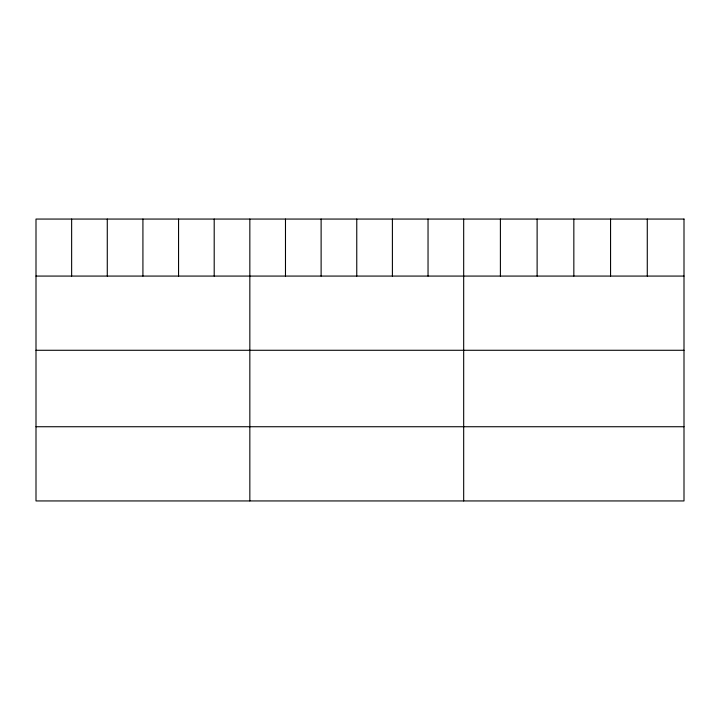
<?xml version="1.0" encoding="UTF-8"?>
<svg xmlns="http://www.w3.org/2000/svg" width="720" height="720" viewBox="0 0 720 720"><rect width="100%" height="100%" fill="white"/><g stroke="black" fill="none" stroke-linecap="round" stroke-linejoin="round"><path stroke-width="1.08" d="M36 276.075L684 276.075M36 350.28L684 350.28M36 426.735L684 426.735M647.28 219.06L647.28 276.075M610.56 219.06L610.56 276.075M573.84 219.06L573.84 276.075M537.12 219.06L537.12 276.075M500.4 219.06L500.4 276.075M463.68 219.06L463.68 500.94M428.04 219.06L428.04 276.075M392.4 219.06L392.4 276.075M356.76 219.06L356.76 276.075M321.12 219.06L321.12 276.075M285.48 219.06L285.48 276.075M249.84 219.06L249.84 500.94M214.2 219.06L214.2 276.075M178.56 219.06L178.56 276.075M142.92 219.06L142.92 276.075M107.28 219.06L107.28 276.075M71.64 219.06L71.64 276.075M684 219.06L36 219.06L36 500.94L684 500.94L684 219.06"/></g></svg>
